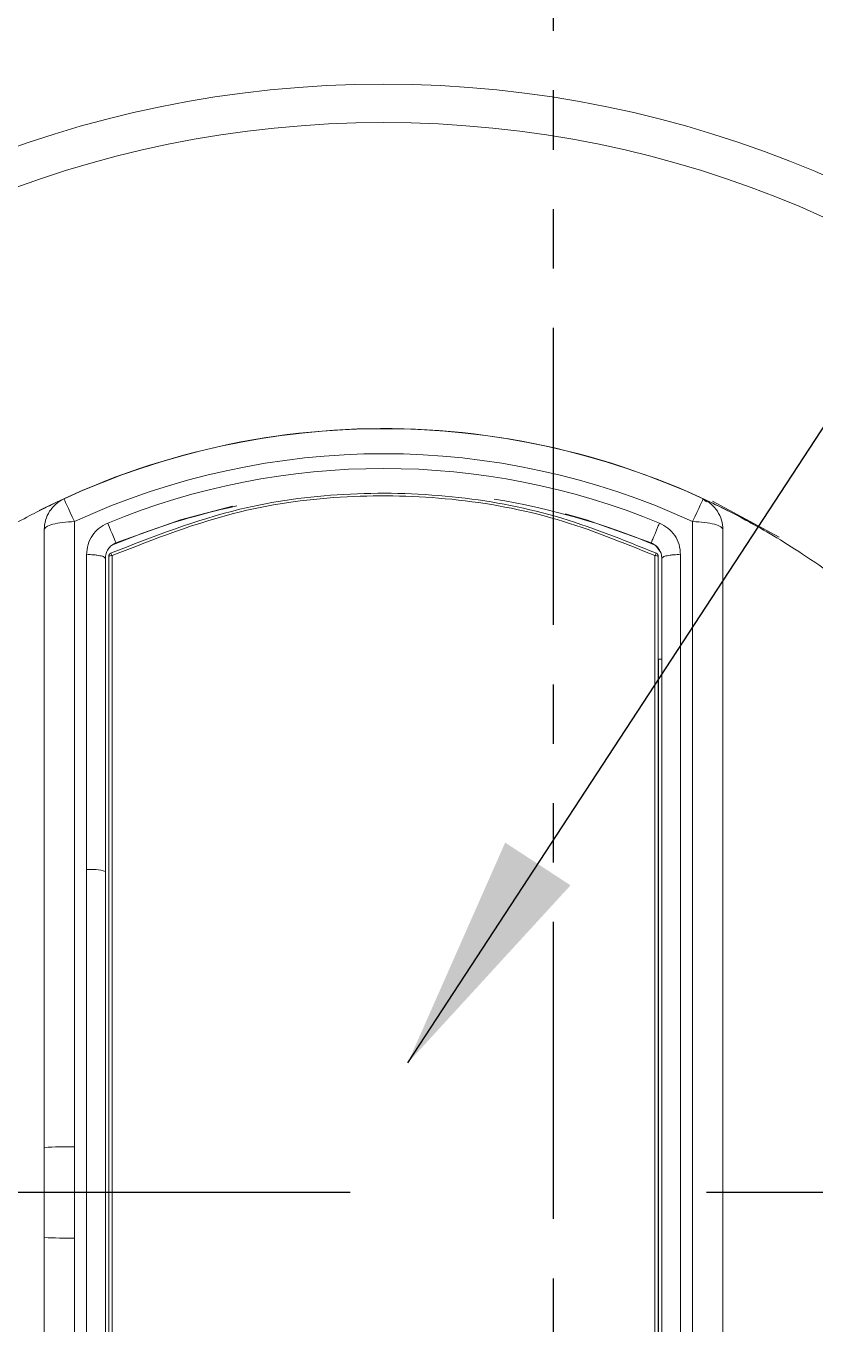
# Model space of a CAD drawing. Extents: x 14808 to 20058, y -13198 to -11680.
# Drawn here: x 16005.31 to 16016.94, y -12020.57 to -12001.44 of the extents above; entities that cross this region are included whole.
import ezdxf

# ---------------------------------------------------------------- set-up
doc = ezdxf.new("R2010")
doc.units = 0
doc.header["$LTSCALE"] = 7
doc.header["$MEASUREMENT"] = 0
doc.linetypes.add('PHANTOM', pattern=[2.5, 1.25, -0.25, 0.25, -0.25, 0.25, -0.25])
doc.layers.get('0').update_dxf_attribs({"color": 2, "linetype": 'CONTINUOUS'})
doc.layers.add('D', color=2, linetype='CONTINUOUS')
doc.layers.add('PH', color=3, linetype='PHANTOM')
doc.styles.add('GHS', font='romans', dxfattribs={"bigfont": 'ghs'})
doc.dimstyles.new('STANDARD$7', dxfattribs={"dimtxt": 3.5, "dimasz": 3, "dimexe": 1, "dimexo": 0.0625, "dimgap": 1, "dimtad": 1, "dimdec": 4, "dimzin": 0, "dimdsep": 46, "dimtxsty": 'GHS', "dimcen": 1, "dimclrt": 2, "dimadec": 0, "dimazin": 0, "dimtfac": 1, "dimtdec": 4, "dimtofl": 0, "dimtmove": 0, "dimatfit": 3, "dimfxl": 1, "dimtolj": 1, "dimtzin": 0, "dimarcsym": 0})

msp = doc.modelspace()

# ---------------------------------------------------------------- linework, layer by layer
at = {"color": 1, "linetype": 'PHANTOM', "lineweight": 30, "ltscale": 0.5}
msp.add_line((16013.081, -11962.143), (16013.081, -12067.298), dxfattribs=at)
at = {"color": 7, "linetype": 'Continuous', "lineweight": 15}
for p, q in [((16005.84, -12008.425), (16005.872, -12008.41)), ((16015.341, -12008.455), (16015.287, -12008.408)), ((16005.581, -12008.864), (16005.581, -12028.39)), ((16005.581, -12008.864), (16005.581, -12028.39)), ((16015.581, -12028.39), (16015.581, -12008.864)), ((16015.581, -12028.39), (16015.581, -12008.864)), ((16006.636, -12009.058), (16006.571, -12009.098)), ((16014.588, -12009.095), (16014.665, -12009.2)), ((16006.205, -12013.872), (16006.205, -12009.233)), ((16006.481, -12013.901), (16006.481, -12009.289)), ((16006.53, -12027.995), (16006.53, -12009.259)), ((16006.58, -12009.247), (16006.58, -12028.006)), ((16014.58, -12028.006), (16014.58, -12009.247)), ((16014.63, -12009.259), (16014.63, -12027.995)), ((16014.631, -12026.479), (16014.631, -12010.774)), ((16014.681, -12010.774), (16014.631, -12010.774)), ((16006.205, -12023.381), (16006.205, -12013.872)), ((16005.581, -12019.291), (16005.581, -12017.963)), ((16006.026, -12017.954), (16006.026, -12019.299))]:
    msp.add_line(p, q, dxfattribs=at)
at = {"color": 8, "linetype": 'Continuous', "lineweight": 15}
for p, q in [((16016.413, -12008.973), (16015.429, -12008.444)), ((16014.681, -12009.289), (16014.681, -12009.289))]:
    msp.add_line(p, q, dxfattribs=at)
at = {"color": 7, "linetype": 'Continuous', "lineweight": 15, "flags": 128}
for points in [[(16005.872, -12008.41), (16005.875, -12008.416), (16005.883, -12008.434), (16005.896, -12008.463), (16005.915, -12008.503), (16005.938, -12008.553), (16005.964, -12008.611), (16005.994, -12008.675), (16006.026, -12008.745)], [(16006.636, -12009.058), (16007.589, -12008.719), (16008.357, -12008.518)], [(16015.136, -12008.745), (16015.168, -12008.675), (16015.198, -12008.611), (16015.225, -12008.553), (16015.247, -12008.503), (16015.266, -12008.463), (16015.279, -12008.434), (16015.288, -12008.416), (16015.29, -12008.41)], [(16013.259, -12008.629), (16013.574, -12008.719), (16014.526, -12009.058)], [(16006.516, -12008.768), (16006.538, -12008.82), (16006.559, -12008.872), (16006.58, -12008.923), (16006.599, -12008.968), (16006.614, -12009.006), (16006.626, -12009.034), (16006.633, -12009.052), (16006.636, -12009.058)]]:
    msp.add_lwpolyline(points, dxfattribs=at)
at = {"color": 7, "linetype": 'Continuous', "lineweight": 15}
for radius in [16.324, 15.759]:
    msp.add_circle((16010.581, -12018.627), radius, dxfattribs=at)
for centre, radius, start, end in [((16010.581, -12018.627), 11.252, 60.1383, 116.8), ((16010.581, -12018.627), 11.25, 65.2535, 114.7465), ((16010.581, -12018.627), 10.881, 65.2535, 114.7465), ((16010.581, -12018.627), 10.664, 67.5928, 112.4073), ((16010.581, -12018.627), 10.34, 102.0602, 112.7775), ((16006.081, -12008.864), 0.5, 147.3733, 180), ((16006.58, -12009.259), 0.05, 114.8661, 180), ((16006.568, -12009.311), 0.0649, 79.4694, 126.0015), ((16006.488, -12009.281), 0.0981, 19.9102, 43.4585), ((16014.672, -12009.281), 0.0981, 136.5484, 160.0829), ((16014.592, -12009.311), 0.0649, 53.9985, 100.5306), ((16014.58, -12009.259), 0.05, 0, 65.1339), ((16006.278, -12014.512), 0.644, 71.6299, 96.5367), ((16005.923, -12024.511), 6.557, 89.0971, 92.9878), ((16005.923, -12012.743), 6.557, 267.012, 270.9031)]:
    msp.add_arc(centre, radius, start, end, dxfattribs=at)
at = {"color": 8, "linetype": 'Continuous', "lineweight": 15}
msp.add_arc((16010.581, -12018.627), 10.34, 67.1547, 80.9199, dxfattribs=at)
at = {"color": 7, "linetype": 'Continuous', "lineweight": 15}
for points, knots in [([(16006.559, -12009.213), (16007.185, -12008.968), (16008.291, -12008.533), (16010.009, -12008.303), (16011.578, -12008.338), (16013.142, -12008.62), (16014.11, -12009.014), (16014.601, -12009.213)], [0, 0, 0, 0, 0.242727, 0.429461, 0.621665, 0.808156, 1, 1, 1, 1]), ([(15999.331, -12018.627), (15999.337, -12018.356), (15999.347, -12017.845), (15999.425, -12017.129), (15999.527, -12016.509), (15999.677, -12015.826), (15999.899, -12015.055), (16000.233, -12014.179), (16000.653, -12013.306), (16001.139, -12012.486), (16001.663, -12011.752), (16002.222, -12011.08), (16002.823, -12010.463), (16003.607, -12009.776), (16004.482, -12009.152), (16005.155, -12008.767), (16005.544, -12008.566), (16005.667, -12008.507), (16005.729, -12008.477)], [0, 0, 0, 0, 0.054702, 0.103217, 0.145543, 0.181681, 0.244502, 0.307634, 0.371182, 0.440853, 0.501729, 0.556883, 0.624061, 0.687782, 0.795186, 0.898263, 0.9492, 1, 1, 1, 1]), ([(16005.66, -12008.594), (16005.689, -12008.556), (16005.746, -12008.479), (16005.83, -12008.433), (16005.872, -12008.41)], [0, 0, 0, 0, 0.500004, 1, 1, 1, 1]), ([(16014.58, -12009.247), (16014.106, -12009.054), (16013.143, -12008.66), (16011.602, -12008.378), (16010.027, -12008.34), (16008.317, -12008.565), (16007.202, -12009.003), (16006.58, -12009.247)], [0, 0, 0, 0, 0.186513, 0.378345, 0.56505, 0.757256, 1, 1, 1, 1]), ([(16015.29, -12008.41), (16015.332, -12008.433), (16015.416, -12008.479), (16015.474, -12008.556), (16015.502, -12008.594)], [0, 0, 0, 0, 0.499996, 1, 1, 1, 1]), ([(16015.29, -12008.41), (16015.297, -12008.413), (16015.311, -12008.419), (16015.467, -12008.492), (16015.87, -12008.689), (16016.54, -12009.072), (16017.179, -12009.508), (16017.662, -12009.877), (16018.122, -12010.272), (16018.55, -12010.678), (16019.011, -12011.166), (16019.505, -12011.759), (16020.028, -12012.493), (16020.472, -12013.243), (16020.837, -12013.983), (16021.105, -12014.63), (16021.334, -12015.294), (16021.554, -12016.101), (16021.722, -12016.867), (16021.751, -12017.411), (16021.759, -12017.567)], [0, 0, 0, 0, 0.0439424, 0.0879063, 0.1877545, 0.2892933, 0.3416642, 0.3952773, 0.4367324, 0.4795545, 0.5240212, 0.578447, 0.6384221, 0.7060839, 0.7524596, 0.8029041, 0.8450934, 0.8919965, 0.9689553, 1, 1, 1, 1]), ([(16015.502, -12008.594), (16015.525, -12008.636), (16015.571, -12008.721), (16015.578, -12008.816), (16015.581, -12008.864)], [0, 0, 0, 0, 0.500001, 1, 1, 1, 1]), ([(16005.581, -12008.864), (16005.587, -12008.85), (16005.6, -12008.821), (16005.699, -12008.783), (16005.846, -12008.755), (16005.965, -12008.748), (16006.026, -12008.745)], [0, 0, 0, 0, 0.241475, 0.499996, 0.745668, 1, 1, 1, 1]), ([(16005.581, -12017.963), (16005.581, -12017.26), (16005.581, -12015.855), (16005.581, -12013.63), (16005.581, -12011.291), (16005.581, -12009.673), (16005.581, -12008.864)], [0, 0, 0, 0, 0.229295, 0.458557, 0.729296, 1, 1, 1, 1]), ([(16006.026, -12008.745), (16006.026, -12010.245), (16006.026, -12013.28), (16006.026, -12016.384), (16006.026, -12017.954)], [0, 0, 0, 0, 0.494031, 1, 1, 1, 1]), ([(16006.205, -12009.233), (16006.209, -12009.182), (16006.218, -12009.083), (16006.285, -12008.948), (16006.385, -12008.835), (16006.472, -12008.79), (16006.516, -12008.768)], [0, 0, 0, 0, 0.257038, 0.508525, 0.75554, 1, 1, 1, 1]), ([(16014.646, -12008.768), (16014.639, -12008.785), (16014.625, -12008.82), (16014.603, -12008.873), (16014.582, -12008.923), (16014.563, -12008.969), (16014.547, -12009.007), (16014.536, -12009.036), (16014.528, -12009.055), (16014.527, -12009.057), (16014.526, -12009.058)], [0, 0, 0, 0, 0.124999, 0.249999, 0.374997, 0.499999, 0.625001, 0.749997, 0.875002, 1, 1, 1, 1]), ([(16014.646, -12008.768), (16014.69, -12008.79), (16014.778, -12008.835), (16014.877, -12008.948), (16014.945, -12009.083), (16014.953, -12009.182), (16014.958, -12009.233)], [0, 0, 0, 0, 0.244635, 0.491428, 0.742845, 1, 1, 1, 1]), ([(16015.136, -12028.509), (16015.136, -12026.904), (16015.136, -12023.656), (16015.136, -12018.645), (16015.136, -12013.625), (16015.136, -12010.358), (16015.136, -12008.745)], [0, 0, 0, 0, 0.246314, 0.498612, 0.75232, 1, 1, 1, 1]), ([(16015.581, -12008.864), (16015.575, -12008.85), (16015.563, -12008.821), (16015.464, -12008.783), (16015.317, -12008.754), (16015.196, -12008.748), (16015.136, -12008.745)], [0, 0, 0, 0, 0.240877, 0.493241, 0.749869, 1, 1, 1, 1]), ([(16015.581, -12028.39), (16015.581, -12027.685), (16015.581, -12026.276), (16015.581, -12024.199), (16015.581, -12022.245), (16015.581, -12020.417), (16015.581, -12018.663), (16015.581, -12016.917), (16015.581, -12015.103), (16015.581, -12013.138), (16015.581, -12011.025), (16015.581, -12009.584), (16015.581, -12008.864)], [0, 0, 0, 0, 0.110035, 0.219991, 0.319775, 0.409174, 0.498613, 0.58671, 0.674767, 0.775108, 0.887513, 1, 1, 1, 1]), ([(16006.481, -12009.289), (16006.483, -12009.265), (16006.487, -12009.218), (16006.519, -12009.15), (16006.569, -12009.093), (16006.614, -12009.07), (16006.636, -12009.058)], [0, 0, 0, 0, 0.25729, 0.509465, 0.756423, 1, 1, 1, 1]), ([(16014.526, -12009.058), (16014.549, -12009.07), (16014.594, -12009.093), (16014.643, -12009.15), (16014.675, -12009.218), (16014.679, -12009.265), (16014.681, -12009.289)], [0, 0, 0, 0, 0.2435975, 0.490553, 0.7427301, 1, 1, 1, 1]), ([(16006.205, -12009.233), (16006.221, -12009.233), (16006.256, -12009.232), (16006.308, -12009.235), (16006.358, -12009.24), (16006.402, -12009.247), (16006.438, -12009.257), (16006.472, -12009.27), (16006.478, -12009.282), (16006.481, -12009.289)], [0, 0, 0, 0, 0.119085, 0.245398, 0.376586, 0.509654, 0.641387, 0.768717, 1, 1, 1, 1]), ([(16014.681, -12009.289), (16014.685, -12009.282), (16014.69, -12009.27), (16014.724, -12009.257), (16014.76, -12009.247), (16014.805, -12009.24), (16014.855, -12009.235), (16014.907, -12009.232), (16014.941, -12009.233), (16014.958, -12009.233)], [0, 0, 0, 0, 0.231277, 0.358615, 0.490335, 0.623416, 0.754586, 0.880898, 1, 1, 1, 1]), ([(16014.681, -12009.289), (16014.681, -12009.933), (16014.681, -12011.219), (16014.681, -12013.263), (16014.681, -12015.411), (16014.681, -12017.145), (16014.681, -12018.363), (16014.681, -12019.064), (16014.681, -12019.765), (16014.681, -12020.466), (16014.681, -12021.281), (16014.681, -12022.831), (16014.681, -12025.111), (16014.681, -12027.013), (16014.681, -12027.964)], [0, 0, 0, 0, 0.104875, 0.209744, 0.329261, 0.448776, 0.486015, 0.523237, 0.56045, 0.597668, 0.634899, 0.690483, 0.845183, 1, 1, 1, 1]), ([(16014.958, -12009.233), (16014.958, -12009.686), (16014.957, -12010.595), (16014.957, -12011.976), (16014.957, -12013.374), (16014.957, -12014.788), (16014.957, -12016.217), (16014.958, -12018.351), (16014.957, -12021.172), (16014.957, -12024.643), (16014.957, -12026.9), (16014.958, -12028.021)], [0, 0, 0, 0, 0.073472, 0.147476, 0.222013, 0.297084, 0.372689, 0.44883, 0.635191, 0.818909, 1, 1, 1, 1]), ([(16006.481, -12013.9), (16006.481, -12014.482), (16006.481, -12016.131), (16006.481, -12018.9), (16006.481, -12021.282), (16006.481, -12022.571), (16006.481, -12022.766)], [0, 0, 0, 0, 0.197997, 0.56088, 0.933506, 1, 1, 1, 1]), ([(16006.481, -12023.352), (16006.481, -12021.777), (16006.481, -12018.627), (16006.481, -12015.476), (16006.481, -12013.901)], [0, 0, 0, 0, 0.5, 1, 1, 1, 1]), ([(16005.841, -12028.829), (16005.815, -12028.817), (16005.729, -12028.777), (16005.379, -12028.608), (16004.698, -12028.231), (16004.005, -12027.767), (16003.463, -12027.342), (16003.117, -12027.048), (16002.658, -12026.625), (16002.082, -12026.021), (16001.38, -12025.138), (16000.664, -12024.005), (16000.08, -12022.746), (15999.664, -12021.434), (15999.389, -12020.098), (15999.351, -12019.141), (15999.331, -12018.627)], [0, 0, 0, 0, 0.039656, 0.127454, 0.216944, 0.311003, 0.343856, 0.377376, 0.411737, 0.477605, 0.548509, 0.635456, 0.738025, 0.815613, 0.900844, 1, 1, 1, 1]), ([(16005.581, -12028.39), (16005.581, -12027.576), (16005.581, -12025.949), (16005.581, -12023.606), (16005.581, -12021.385), (16005.581, -12019.989), (16005.581, -12019.291)], [0, 0, 0, 0, 0.272158, 0.544329, 0.772162, 1, 1, 1, 1]), ([(16006.026, -12019.299), (16006.026, -12020.869), (16006.026, -12023.973), (16006.026, -12027.009), (16006.026, -12028.509)], [0, 0, 0, 0, 0.50597, 1, 1, 1, 1])]:
    msp.add_open_spline(points, degree=3, knots=knots, dxfattribs=at)
at = {"layer": 'PH', "linetype": 'PHANTOM', "lineweight": 30, "ltscale": 3}
msp.add_line((16052.088, -12018.627), (15730.508, -12018.627), dxfattribs=at)

# ---------------------------------------------------------------- leaders
at = {"layer": 'D'}
msp.add_leader([(16010.939, -12016.718), (16031.885, -11984.686)], dimstyle='STANDARD$7', override={"dimscale": 1, "dimasz": 3.5, "dimtad": 0, "dimcen": 5, "dimtp": 0.1, "dimtm": 1e-09}, dxfattribs=at)

doc.saveas('drawing.dxf')
